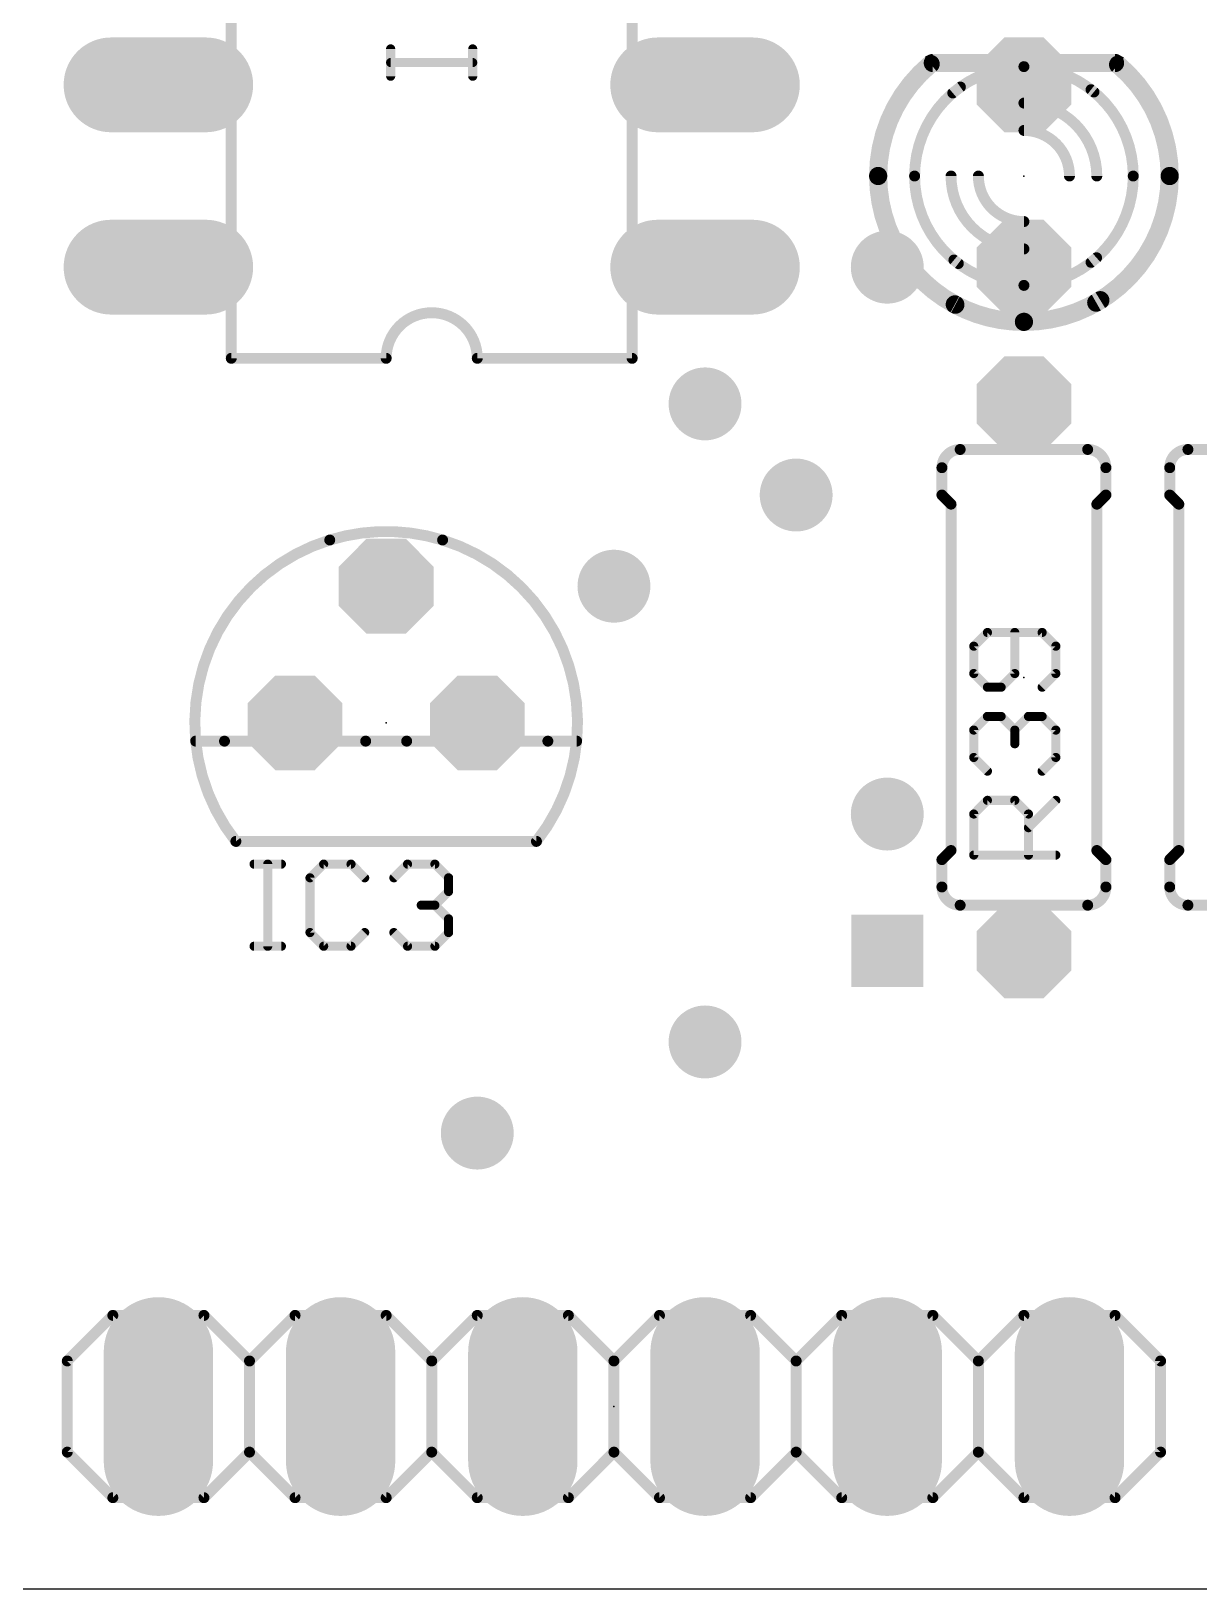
# Model space of a CAD drawing. Extents: x 0 to 103, y 0 to 38.
# Drawn here: x 16.01 to 32.28, y 0 to 21.7 of the extents above; entities that cross this region are included whole.
import ezdxf

# ---------------------------------------------------------------- set-up
doc = ezdxf.new("R2010")
doc.units = 0
for name, color, linetype in [('17', 110, 'CONTINUOUS'), ('18', 110, 'CONTINUOUS'), ('20', 53, 'CONTINUOUS'), ('21', 253, 'CONTINUOUS'), ('23', 53, 'CONTINUOUS'), ('25', 253, 'CONTINUOUS'), ('51', 253, 'CONTINUOUS')]:
    doc.layers.add(name, color=color, linetype=linetype)

# ---------------------------------------------------------------- blocks, each defined once
blk = doc.blocks.new('OCTAGONP')
at = {"const_width": 0.5}
blk.add_lwpolyline([(-0.25, -0.1036), (-0.25, 0.1036), (-0.1036, 0.25), (0.1036, 0.25), (0.25, 0.1036), (0.25, -0.1036), (0.1036, -0.25), (-0.1036, -0.25), (-0.25, -0.1036), (-0.25, 0.1036)], dxfattribs=at)
blk = doc.blocks.new('LONGP100')
at = {"const_width": 1}
blk.add_lwpolyline([(-0.5, 0), (0.5, 0)], dxfattribs=at)
at = {"const_width": 0.5}
for points in [[(-0.5, 0.25, 1), (-0.5, -0.25)], [(0.5, -0.25, 1), (0.5, 0.25)]]:
    blk.add_lwpolyline(points, format="xyb", dxfattribs=at)
blk = doc.blocks.new('RECT')
blk.add_solid([(-0.5, -0.5), (0.5, -0.5), (-0.5, 0.5), (0.5, 0.5)])
blk = doc.blocks.new('ROUNDV')
at = {"const_width": 0.5}
blk.add_lwpolyline([(0, -0.25, 1), (0, 0.25, 1), (0, -0.25)], format="xyb", dxfattribs=at)
blk = doc.blocks.new('SQUAREV')
blk.add_solid([(-0.5, -0.5), (0.5, -0.5), (-0.5, 0.5), (0.5, 0.5)])

msp = doc.modelspace()

# ---------------------------------------------------------------- linework, layer by layer
at = {"layer": '20'}
msp.add_line((0, 0), (99.06, 0), dxfattribs=at)
at = {"layer": '21', "const_width": 0.1524}
for points in [[(18.796, 27.305), (18.796, 17.145)], [(24.384, 17.145), (24.384, 27.305)], [(18.796, 17.145), (20.955, 17.145)], [(22.225, 17.145), (24.384, 17.145)], [(28.702, 15.621), (28.702, 15.24)], [(30.988, 15.621), (30.988, 15.24)], [(31.877, 15.621), (31.877, 15.24)], [(28.829, 15.113), (28.702, 15.24)], [(30.861, 15.113), (30.988, 15.24)], [(32.004, 15.113), (31.877, 15.24)], [(28.829, 10.287), (28.829, 15.113)], [(30.861, 10.287), (30.861, 15.113)], [(32.004, 10.287), (32.004, 15.113)], [(18.3, 11.811), (18.701, 11.811)], [(20.669, 11.811), (21.241, 11.811)], [(23.209, 11.811), (23.61, 11.811)], [(18.86, 10.414), (23.05, 10.414)], [(28.829, 10.287), (28.702, 10.16)], [(28.702, 9.779), (28.702, 10.16)], [(30.861, 10.287), (30.988, 10.16)], [(30.988, 9.779), (30.988, 10.16)], [(32.004, 10.287), (31.877, 10.16)], [(31.877, 9.779), (31.877, 10.16)], [(16.51, 3.175), (17.145, 3.81)], [(17.145, 3.81), (18.415, 3.81)], [(19.05, 3.175), (18.415, 3.81)], [(19.05, 3.175), (19.685, 3.81)], [(19.685, 3.81), (20.955, 3.81)], [(20.955, 3.81), (21.59, 3.175)], [(21.59, 3.175), (22.225, 3.81)], [(22.225, 3.81), (23.495, 3.81)], [(24.13, 3.175), (23.495, 3.81)], [(24.13, 3.175), (24.765, 3.81)], [(24.765, 3.81), (26.035, 3.81)], [(26.035, 3.81), (26.67, 3.175)], [(26.67, 3.175), (27.305, 3.81)], [(27.305, 3.81), (28.575, 3.81)], [(28.575, 3.81), (29.21, 3.175)], [(29.21, 3.175), (29.845, 3.81)], [(29.845, 3.81), (31.115, 3.81)], [(31.75, 3.175), (31.115, 3.81)], [(16.51, 1.905), (16.51, 3.175)], [(19.05, 1.905), (19.05, 3.175)], [(21.59, 1.905), (21.59, 3.175)], [(24.13, 1.905), (24.13, 3.175)], [(26.67, 1.905), (26.67, 3.175)], [(29.21, 1.905), (29.21, 3.175)], [(31.75, 1.905), (31.75, 3.175)], [(17.145, 1.27), (16.51, 1.905)], [(18.415, 1.27), (19.05, 1.905)], [(19.685, 1.27), (19.05, 1.905)], [(21.59, 1.905), (20.955, 1.27)], [(22.225, 1.27), (21.59, 1.905)], [(23.495, 1.27), (24.13, 1.905)], [(24.765, 1.27), (24.13, 1.905)], [(26.67, 1.905), (26.035, 1.27)], [(27.305, 1.27), (26.67, 1.905)], [(29.21, 1.905), (28.575, 1.27)], [(29.845, 1.27), (29.21, 1.905)], [(31.115, 1.27), (31.75, 1.905)], [(18.415, 1.27), (17.145, 1.27)], [(20.955, 1.27), (19.685, 1.27)], [(23.495, 1.27), (22.225, 1.27)], [(26.035, 1.27), (24.765, 1.27)], [(28.575, 1.27), (27.305, 1.27)], [(31.115, 1.27), (29.845, 1.27)]]:
    msp.add_lwpolyline(points, dxfattribs=at)
at = {"layer": '21'}
for points, const_width in [([(28.5441, 21.246, 0.2226), (27.813, 19.685)], 0.254), ([(28.5848, 21.1972, 1), (28.5034, 21.2948)], 0.127), ([(31.877, 19.685, 0.2206), (31.1576, 21.2362)], 0.254), ([(31.1986, 21.2847, 1), (31.1166, 21.1877)], 0.127), ([(28.9592, 20.9251, 0.2422), (28.321, 19.685)], 0.1524), ([(28.9813, 20.8941, 1), (28.9371, 20.9561)], 0.0762), ([(31.369, 19.685, 0.2315), (30.7806, 20.888)], 0.1524), ([(30.804, 20.9181, 1), (30.7572, 20.8579)], 0.0762), ([(27.813, 19.685, 0.277), (28.8888, 17.8921)], 0.254), ([(27.8765, 19.685, 1), (27.7495, 19.685)], 0.127), ([(28.321, 19.685, 0.2361), (28.9306, 18.4658)], 0.1524), ([(28.3591, 19.685, 1), (28.2829, 19.685)], 0.0762), ([(30.7806, 18.482, 0.2315), (31.369, 19.685)], 0.1524), ([(30.8532, 17.9207, 0.2691), (31.877, 19.685)], 0.254), ([(31.4071, 19.685, 1), (31.3309, 19.685)], 0.0762), ([(31.9405, 19.685, 1), (31.8135, 19.685)], 0.127), ([(27.7495, 19.685, 1), (27.8765, 19.685)], 0.127), ([(28.2829, 19.685, 1), (28.3591, 19.685)], 0.0762), ([(31.3309, 19.685, 1), (31.4071, 19.685)], 0.0762), ([(31.8135, 19.685, 1), (31.9405, 19.685)], 0.127), ([(28.9077, 18.4353, 1), (28.9535, 18.4963)], 0.0762), ([(30.7572, 18.5121, 1), (30.804, 18.4519)], 0.0762), ([(30.8217, 17.9758, 1), (30.8847, 17.8656)], 0.127), ([(22.225, 17.145, 1), (20.955, 17.145)], 0.1524), ([(28.8589, 17.8361, 1), (28.9187, 17.9481)], 0.127), ([(18.796, 17.1831, 1), (18.796, 17.1069)], 0.0762), ([(18.7579, 17.145, 1), (18.8341, 17.145)], 0.0762), ([(20.9169, 17.145, 1), (20.9931, 17.145)], 0.0762), ([(20.955, 17.1069, 1), (20.955, 17.1831)], 0.0762), ([(22.225, 17.1831, 1), (22.225, 17.1069)], 0.0762), ([(22.1869, 17.145, 1), (22.2631, 17.145)], 0.0762), ([(24.3459, 17.145, 1), (24.4221, 17.145)], 0.0762), ([(24.384, 17.1069, 1), (24.384, 17.1831)], 0.0762), ([(28.956, 15.875, 0.4142), (28.702, 15.621)], 0.1524), ([(28.956, 15.8369, 1), (28.956, 15.9131)], 0.0762), ([(30.988, 15.621, 0.4142), (30.734, 15.875)], 0.1524), ([(30.734, 15.9131, 1), (30.734, 15.8369)], 0.0762), ([(32.131, 15.875, 0.4142), (31.877, 15.621)], 0.1524), ([(32.131, 15.8369, 1), (32.131, 15.9131)], 0.0762), ([(28.7401, 15.621, 1), (28.6639, 15.621)], 0.0762), ([(28.6639, 15.621, 1), (28.7401, 15.621)], 0.0762), ([(31.0261, 15.621, 1), (30.9499, 15.621)], 0.0762), ([(30.9499, 15.621, 1), (31.0261, 15.621)], 0.0762), ([(31.9151, 15.621, 1), (31.8389, 15.621)], 0.0762), ([(31.8389, 15.621, 1), (31.9151, 15.621)], 0.0762), ([(28.6639, 15.24, 1), (28.7401, 15.24)], 0.0762), ([(28.7289, 15.2669, 1), (28.6751, 15.2131)], 0.0762), ([(30.9499, 15.24, 1), (31.0261, 15.24)], 0.0762), ([(31.0149, 15.2131, 1), (30.9611, 15.2669)], 0.0762), ([(31.8389, 15.24, 1), (31.9151, 15.24)], 0.0762), ([(31.9039, 15.2669, 1), (31.8501, 15.2131)], 0.0762), ([(28.8671, 15.113, 1), (28.7909, 15.113)], 0.0762), ([(28.8021, 15.0861, 1), (28.8559, 15.1399)], 0.0762), ([(30.8991, 15.113, 1), (30.8229, 15.113)], 0.0762), ([(30.8341, 15.1399, 1), (30.8879, 15.0861)], 0.0762), ([(32.0421, 15.113, 1), (31.9659, 15.113)], 0.0762), ([(31.9771, 15.0861, 1), (32.0309, 15.1399)], 0.0762), ([(20.1681, 14.6134, 0.5267), (18.86, 10.414)], 0.1524), ([(20.1793, 14.577, 1), (20.1569, 14.6498)], 0.0762), ([(23.05, 10.414, 0.5267), (21.7419, 14.6134)], 0.1524), ([(21.7531, 14.6498, 1), (21.7307, 14.577)], 0.0762), ([(18.3, 11.8491, 1), (18.3, 11.7729)], 0.0762), ([(18.701, 11.7729, 1), (18.701, 11.8491)], 0.0762), ([(20.669, 11.8491, 1), (20.669, 11.7729)], 0.0762), ([(21.241, 11.7729, 1), (21.241, 11.8491)], 0.0762), ([(23.209, 11.8491, 1), (23.209, 11.7729)], 0.0762), ([(23.61, 11.7729, 1), (23.61, 11.8491)], 0.0762), ([(18.86, 10.4521, 1), (18.86, 10.3759)], 0.0762), ([(18.8301, 10.3904, 1), (18.8899, 10.4376)], 0.0762), ([(23.0201, 10.4376, 1), (23.0799, 10.3904)], 0.0762), ([(23.05, 10.3759, 1), (23.05, 10.4521)], 0.0762), ([(28.7401, 10.16, 1), (28.6639, 10.16)], 0.0762), ([(28.6751, 10.1869, 1), (28.7289, 10.1331)], 0.0762), ([(28.7909, 10.287, 1), (28.8671, 10.287)], 0.0762), ([(28.8559, 10.2601, 1), (28.8021, 10.3139)], 0.0762), ([(30.8229, 10.287, 1), (30.8991, 10.287)], 0.0762), ([(30.8879, 10.3139, 1), (30.8341, 10.2601)], 0.0762), ([(31.0261, 10.16, 1), (30.9499, 10.16)], 0.0762), ([(30.9611, 10.1331, 1), (31.0149, 10.1869)], 0.0762), ([(31.9151, 10.16, 1), (31.8389, 10.16)], 0.0762), ([(31.8501, 10.1869, 1), (31.9039, 10.1331)], 0.0762), ([(31.9659, 10.287, 1), (32.0421, 10.287)], 0.0762), ([(32.0309, 10.2601, 1), (31.9771, 10.3139)], 0.0762), ([(28.702, 9.779, 0.4142), (28.956, 9.525)], 0.1524), ([(28.7401, 9.779, 1), (28.6639, 9.779)], 0.0762), ([(28.6639, 9.779, 1), (28.7401, 9.779)], 0.0762), ([(30.734, 9.525, 0.4142), (30.988, 9.779)], 0.1524), ([(31.0261, 9.779, 1), (30.9499, 9.779)], 0.0762), ([(30.9499, 9.779, 1), (31.0261, 9.779)], 0.0762), ([(31.877, 9.779, 0.4142), (32.131, 9.525)], 0.1524), ([(31.9151, 9.779, 1), (31.8389, 9.779)], 0.0762), ([(31.8389, 9.779, 1), (31.9151, 9.779)], 0.0762), ([(28.956, 9.4869, 1), (28.956, 9.5631)], 0.0762), ([(30.734, 9.5631, 1), (30.734, 9.4869)], 0.0762), ([(32.131, 9.4869, 1), (32.131, 9.5631)], 0.0762), ([(17.145, 3.8481, 1), (17.145, 3.7719)], 0.0762), ([(17.1719, 3.7831, 1), (17.1181, 3.8369)], 0.0762), ([(18.4419, 3.8369, 1), (18.3881, 3.7831)], 0.0762), ([(18.415, 3.7719, 1), (18.415, 3.8481)], 0.0762), ([(19.685, 3.8481, 1), (19.685, 3.7719)], 0.0762), ([(19.7119, 3.7831, 1), (19.6581, 3.8369)], 0.0762), ([(20.9819, 3.8369, 1), (20.9281, 3.7831)], 0.0762), ([(20.955, 3.7719, 1), (20.955, 3.8481)], 0.0762), ([(22.225, 3.8481, 1), (22.225, 3.7719)], 0.0762), ([(22.2519, 3.7831, 1), (22.1981, 3.8369)], 0.0762), ([(23.5219, 3.8369, 1), (23.4681, 3.7831)], 0.0762), ([(23.495, 3.7719, 1), (23.495, 3.8481)], 0.0762), ([(24.765, 3.8481, 1), (24.765, 3.7719)], 0.0762), ([(24.7919, 3.7831, 1), (24.7381, 3.8369)], 0.0762), ([(26.0619, 3.8369, 1), (26.0081, 3.7831)], 0.0762), ([(26.035, 3.7719, 1), (26.035, 3.8481)], 0.0762), ([(27.305, 3.8481, 1), (27.305, 3.7719)], 0.0762), ([(27.3319, 3.7831, 1), (27.2781, 3.8369)], 0.0762), ([(28.6019, 3.8369, 1), (28.5481, 3.7831)], 0.0762), ([(28.575, 3.7719, 1), (28.575, 3.8481)], 0.0762), ([(29.845, 3.8481, 1), (29.845, 3.7719)], 0.0762), ([(29.8719, 3.7831, 1), (29.8181, 3.8369)], 0.0762), ([(31.1419, 3.8369, 1), (31.0881, 3.7831)], 0.0762), ([(31.115, 3.7719, 1), (31.115, 3.8481)], 0.0762), ([(16.5481, 3.175, 1), (16.4719, 3.175)], 0.0762), ([(16.4831, 3.2019, 1), (16.5369, 3.1481)], 0.0762), ([(19.0881, 3.175, 1), (19.0119, 3.175)], 0.0762), ([(19.0231, 3.2019, 1), (19.0769, 3.1481)], 0.0762), ([(19.0231, 3.1481, 1), (19.0769, 3.2019)], 0.0762), ([(21.6281, 3.175, 1), (21.5519, 3.175)], 0.0762), ([(21.5631, 3.2019, 1), (21.6169, 3.1481)], 0.0762), ([(21.5631, 3.1481, 1), (21.6169, 3.2019)], 0.0762), ([(24.1681, 3.175, 1), (24.0919, 3.175)], 0.0762), ([(24.1031, 3.2019, 1), (24.1569, 3.1481)], 0.0762), ([(24.1031, 3.1481, 1), (24.1569, 3.2019)], 0.0762), ([(26.7081, 3.175, 1), (26.6319, 3.175)], 0.0762), ([(26.6431, 3.2019, 1), (26.6969, 3.1481)], 0.0762), ([(26.6431, 3.1481, 1), (26.6969, 3.2019)], 0.0762), ([(29.2481, 3.175, 1), (29.1719, 3.175)], 0.0762), ([(29.1831, 3.2019, 1), (29.2369, 3.1481)], 0.0762), ([(29.1831, 3.1481, 1), (29.2369, 3.2019)], 0.0762), ([(31.7881, 3.175, 1), (31.7119, 3.175)], 0.0762), ([(31.7231, 3.1481, 1), (31.7769, 3.2019)], 0.0762), ([(16.5369, 1.9319, 1), (16.4831, 1.8781)], 0.0762), ([(19.0769, 1.9319, 1), (19.0231, 1.8781)], 0.0762), ([(19.0769, 1.8781, 1), (19.0231, 1.9319)], 0.0762), ([(21.6169, 1.9319, 1), (21.5631, 1.8781)], 0.0762), ([(21.6169, 1.8781, 1), (21.5631, 1.9319)], 0.0762), ([(24.1569, 1.9319, 1), (24.1031, 1.8781)], 0.0762), ([(24.1569, 1.8781, 1), (24.1031, 1.9319)], 0.0762), ([(26.6969, 1.9319, 1), (26.6431, 1.8781)], 0.0762), ([(26.6969, 1.8781, 1), (26.6431, 1.9319)], 0.0762), ([(29.2369, 1.9319, 1), (29.1831, 1.8781)], 0.0762), ([(29.2369, 1.8781, 1), (29.1831, 1.9319)], 0.0762), ([(31.7769, 1.8781, 1), (31.7231, 1.9319)], 0.0762), ([(16.4719, 1.905, 1), (16.5481, 1.905)], 0.0762), ([(19.0119, 1.905, 1), (19.0881, 1.905)], 0.0762), ([(21.5519, 1.905, 1), (21.6281, 1.905)], 0.0762), ([(24.0919, 1.905, 1), (24.1681, 1.905)], 0.0762), ([(26.6319, 1.905, 1), (26.7081, 1.905)], 0.0762), ([(29.1719, 1.905, 1), (29.2481, 1.905)], 0.0762), ([(31.7119, 1.905, 1), (31.7881, 1.905)], 0.0762), ([(17.145, 1.3081, 1), (17.145, 1.2319)], 0.0762), ([(17.1181, 1.2431, 1), (17.1719, 1.2969)], 0.0762), ([(18.3881, 1.2969, 1), (18.4419, 1.2431)], 0.0762), ([(18.415, 1.2319, 1), (18.415, 1.3081)], 0.0762), ([(19.685, 1.3081, 1), (19.685, 1.2319)], 0.0762), ([(19.6581, 1.2431, 1), (19.7119, 1.2969)], 0.0762), ([(20.9281, 1.2969, 1), (20.9819, 1.2431)], 0.0762), ([(20.955, 1.2319, 1), (20.955, 1.3081)], 0.0762), ([(22.225, 1.3081, 1), (22.225, 1.2319)], 0.0762), ([(22.1981, 1.2431, 1), (22.2519, 1.2969)], 0.0762), ([(23.4681, 1.2969, 1), (23.5219, 1.2431)], 0.0762), ([(23.495, 1.2319, 1), (23.495, 1.3081)], 0.0762), ([(24.765, 1.3081, 1), (24.765, 1.2319)], 0.0762), ([(24.7381, 1.2431, 1), (24.7919, 1.2969)], 0.0762), ([(26.0081, 1.2969, 1), (26.0619, 1.2431)], 0.0762), ([(26.035, 1.2319, 1), (26.035, 1.3081)], 0.0762), ([(27.305, 1.3081, 1), (27.305, 1.2319)], 0.0762), ([(27.2781, 1.2431, 1), (27.3319, 1.2969)], 0.0762), ([(28.5481, 1.2969, 1), (28.6019, 1.2431)], 0.0762), ([(28.575, 1.2319, 1), (28.575, 1.3081)], 0.0762), ([(29.845, 1.3081, 1), (29.845, 1.2319)], 0.0762), ([(29.8181, 1.2431, 1), (29.8719, 1.2969)], 0.0762), ([(31.0881, 1.2969, 1), (31.1419, 1.2431)], 0.0762), ([(31.115, 1.2319, 1), (31.115, 1.3081)], 0.0762)]:
    msp.add_lwpolyline(points, format="xyb", dxfattribs=dict(at, const_width=const_width))
at = {"layer": '23'}
for p in [(29.845, 19.685), (29.845, 12.7), (20.955, 12.065), (24.13, 2.54)]:
    msp.add_point(p, dxfattribs=at)
at = {"layer": '25', "const_width": 0.127}
for points in [[(21.0175, 21.0751), (21.0175, 21.4564)], [(22.1615, 21.0751), (22.1615, 21.4564)], [(22.1615, 21.2658), (21.0175, 21.2658)], [(29.3362, 13.3249), (29.1455, 13.1343)], [(30.0988, 13.3249), (29.3362, 13.3249)], [(29.7175, 12.753), (29.7175, 13.3249)], [(30.2895, 13.1343), (30.0988, 13.3249)], [(29.1455, 13.1343), (29.1455, 12.753)], [(30.2895, 12.753), (30.2895, 13.1343)], [(29.1455, 12.753), (29.3362, 12.5623)], [(29.5269, 12.5623), (29.7175, 12.753)], [(30.0988, 12.5623), (30.2895, 12.753)], [(29.3362, 12.5623), (29.5269, 12.5623)], [(29.1455, 11.9649), (29.3362, 12.1555)], [(29.3362, 12.1555), (29.5269, 12.1555)], [(29.5269, 12.1555), (29.7175, 11.9649)], [(29.7175, 11.9649), (29.9082, 12.1555)], [(29.9082, 12.1555), (30.0988, 12.1555)], [(30.0988, 12.1555), (30.2895, 11.9649)], [(29.1455, 11.5836), (29.1455, 11.9649)], [(29.7175, 11.9649), (29.7175, 11.7742)], [(30.2895, 11.9649), (30.2895, 11.5836)], [(29.3362, 11.3929), (29.1455, 11.5836)], [(30.2895, 11.5836), (30.0988, 11.3929)], [(29.1455, 10.7955), (29.3362, 10.9862)], [(29.1455, 10.2235), (29.1455, 10.7955)], [(29.3362, 10.9862), (29.7175, 10.9862)], [(29.7175, 10.9862), (29.9082, 10.7955)], [(29.9082, 10.6048), (30.2895, 10.9862)], [(29.9082, 10.7955), (29.9082, 10.2235)], [(30.2895, 10.2235), (29.1455, 10.2235)], [(19.1135, 10.0975), (19.4948, 10.0975)], [(19.3042, 8.9535), (19.3042, 10.0975)], [(20.0838, 10.0975), (19.8931, 9.9068)], [(20.4651, 10.0975), (20.0838, 10.0975)], [(20.6557, 9.9068), (20.4651, 10.0975)], [(21.0625, 9.9068), (21.2532, 10.0975)], [(21.2532, 10.0975), (21.6345, 10.0975)], [(21.6345, 10.0975), (21.8251, 9.9068)], [(19.8931, 9.9068), (19.8931, 9.1442)], [(21.8251, 9.7162), (21.6345, 9.5255)], [(21.8251, 9.9068), (21.8251, 9.7162)], [(21.6345, 9.5255), (21.4438, 9.5255)], [(21.6345, 9.5255), (21.8251, 9.3348)], [(21.8251, 9.3348), (21.8251, 9.1442)], [(19.8931, 9.1442), (20.0838, 8.9535)], [(20.4651, 8.9535), (20.6557, 9.1442)], [(21.2532, 8.9535), (21.0625, 9.1442)], [(21.8251, 9.1442), (21.6345, 8.9535)], [(19.1135, 8.9535), (19.4948, 8.9535)], [(20.0838, 8.9535), (20.4651, 8.9535)], [(21.6345, 8.9535), (21.2532, 8.9535)]]:
    msp.add_lwpolyline(points, dxfattribs=at)
at = {"layer": '25', "const_width": 0.0635}
for points in [[(21.0493, 21.4564, 1), (20.9858, 21.4564)], [(22.1932, 21.4564, 1), (22.1298, 21.4564)], [(21.0175, 21.2975, 1), (21.0175, 21.234)], [(22.1615, 21.234, 1), (22.1615, 21.2975)], [(20.9858, 21.0751, 1), (21.0493, 21.0751)], [(22.1298, 21.0751, 1), (22.1932, 21.0751)], [(29.3362, 13.3567, 1), (29.3362, 13.2932)], [(29.3586, 13.3025, 1), (29.3137, 13.3474)], [(29.7493, 13.3249, 1), (29.6858, 13.3249)], [(30.1213, 13.3474, 1), (30.0764, 13.3025)], [(30.0988, 13.2932, 1), (30.0988, 13.3567)], [(29.1773, 13.1343, 1), (29.1138, 13.1343)], [(29.1231, 13.1567, 1), (29.168, 13.1118)], [(30.3212, 13.1343, 1), (30.2578, 13.1343)], [(30.267, 13.1118, 1), (30.312, 13.1567)], [(29.168, 12.7754, 1), (29.1231, 12.7305)], [(29.74, 12.7305, 1), (29.6951, 12.7754)], [(30.312, 12.7305, 1), (30.267, 12.7754)], [(29.1138, 12.753, 1), (29.1773, 12.753)], [(29.3362, 12.594, 1), (29.3362, 12.5305)], [(29.3137, 12.5398, 1), (29.3586, 12.5847)], [(29.5044, 12.5847, 1), (29.5493, 12.5398)], [(29.5269, 12.5305, 1), (29.5269, 12.594)], [(29.6858, 12.753, 1), (29.7493, 12.753)], [(30.0764, 12.5847, 1), (30.1213, 12.5398)], [(30.2578, 12.753, 1), (30.3212, 12.753)], [(29.3362, 12.1873, 1), (29.3362, 12.1238)], [(29.3586, 12.1331, 1), (29.3137, 12.178)], [(29.5493, 12.178, 1), (29.5044, 12.1331)], [(29.5269, 12.1238, 1), (29.5269, 12.1873)], [(29.9082, 12.1873, 1), (29.9082, 12.1238)], [(29.9306, 12.1331, 1), (29.8857, 12.178)], [(30.1213, 12.178, 1), (30.0764, 12.1331)], [(30.0988, 12.1238, 1), (30.0988, 12.1873)], [(29.1773, 11.9649, 1), (29.1138, 11.9649)], [(29.1231, 11.9873, 1), (29.168, 11.9424)], [(29.7493, 11.9649, 1), (29.6858, 11.9649)], [(29.6951, 11.9873, 1), (29.74, 11.9424)], [(29.6951, 11.9424, 1), (29.74, 11.9873)], [(30.3212, 11.9649, 1), (30.2578, 11.9649)], [(30.267, 11.9424, 1), (30.312, 11.9873)], [(29.6858, 11.7742, 1), (29.7493, 11.7742)], [(29.168, 11.606, 1), (29.1231, 11.5611)], [(29.1138, 11.5836, 1), (29.1773, 11.5836)], [(30.2578, 11.5836, 1), (30.3212, 11.5836)], [(30.312, 11.5611, 1), (30.267, 11.606)], [(29.3137, 11.3704, 1), (29.3586, 11.4153)], [(30.0764, 11.4153, 1), (30.1213, 11.3704)], [(29.1773, 10.7955, 1), (29.1138, 10.7955)], [(29.3362, 11.0179, 1), (29.3362, 10.9544)], [(29.3586, 10.9637, 1), (29.3137, 11.0086)], [(29.74, 11.0086, 1), (29.6951, 10.9637)], [(29.7175, 10.9544, 1), (29.7175, 11.0179)], [(29.9399, 10.7955, 1), (29.8764, 10.7955)], [(30.312, 10.9637, 1), (30.267, 11.0086)], [(29.1231, 10.8179, 1), (29.168, 10.773)], [(29.8857, 10.6273, 1), (29.9306, 10.5824)], [(29.8857, 10.773, 1), (29.9306, 10.8179)], [(29.1455, 10.2553, 1), (29.1455, 10.1918)], [(29.1138, 10.2235, 1), (29.1773, 10.2235)], [(29.8764, 10.2235, 1), (29.9399, 10.2235)], [(30.2895, 10.1918, 1), (30.2895, 10.2553)], [(19.1135, 10.1292, 1), (19.1135, 10.0657)], [(19.3359, 10.0975, 1), (19.2724, 10.0975)], [(19.4948, 10.0657, 1), (19.4948, 10.1292)], [(20.0838, 10.1292, 1), (20.0838, 10.0657)], [(20.1062, 10.075, 1), (20.0613, 10.1199)], [(20.4875, 10.1199, 1), (20.4426, 10.075)], [(20.4651, 10.0657, 1), (20.4651, 10.1292)], [(21.2532, 10.1292, 1), (21.2532, 10.0657)], [(21.2756, 10.075, 1), (21.2307, 10.1199)], [(21.6569, 10.1199, 1), (21.612, 10.075)], [(21.6345, 10.0657, 1), (21.6345, 10.1292)], [(19.9248, 9.9068, 1), (19.8613, 9.9068)], [(19.8706, 9.9293, 1), (19.9155, 9.8844)], [(20.6333, 9.8844, 1), (20.6782, 9.9293)], [(21.04, 9.9293, 1), (21.0849, 9.8844)], [(21.8569, 9.9068, 1), (21.7934, 9.9068)], [(21.8027, 9.8844, 1), (21.8476, 9.9293)], [(21.8476, 9.6937, 1), (21.8027, 9.7386)], [(21.4438, 9.5572, 1), (21.4438, 9.4937)], [(21.6569, 9.5479, 1), (21.612, 9.503)], [(21.612, 9.5479, 1), (21.6569, 9.503)], [(21.6345, 9.4937, 1), (21.6345, 9.5572)], [(21.7934, 9.7162, 1), (21.8569, 9.7162)], [(21.8569, 9.3348, 1), (21.7934, 9.3348)], [(21.8027, 9.3124, 1), (21.8476, 9.3573)], [(19.9155, 9.1666, 1), (19.8706, 9.1217)], [(19.8613, 9.1442, 1), (19.9248, 9.1442)], [(20.6782, 9.1217, 1), (20.6333, 9.1666)], [(21.0849, 9.1666, 1), (21.04, 9.1217)], [(21.7934, 9.1442, 1), (21.8569, 9.1442)], [(21.8476, 9.1217, 1), (21.8027, 9.1666)], [(19.1135, 8.9853, 1), (19.1135, 8.9217)], [(19.2724, 8.9535, 1), (19.3359, 8.9535)], [(19.4948, 8.9217, 1), (19.4948, 8.9853)], [(20.0838, 8.9853, 1), (20.0838, 8.9217)], [(20.0613, 8.931, 1), (20.1062, 8.976)], [(20.4426, 8.976, 1), (20.4875, 8.931)], [(20.4651, 8.9217, 1), (20.4651, 8.9853)], [(21.2532, 8.9853, 1), (21.2532, 8.9217)], [(21.2307, 8.931, 1), (21.2756, 8.976)], [(21.612, 8.976, 1), (21.6569, 8.931)], [(21.6345, 8.9217, 1), (21.6345, 8.9853)]]:
    msp.add_lwpolyline(points, format="xyb", dxfattribs=at)
at = {"layer": '51'}
for points, const_width in [([(31.115, 21.2598), (28.575, 21.2598)], 0.254), ([(29.845, 16.51), (29.845, 16.129)], 0.6096), ([(28.956, 15.875), (30.734, 15.875)], 0.1524), ([(32.131, 15.875), (33.909, 15.875)], 0.1524), ([(18.701, 11.811), (20.669, 11.811)], 0.1524), ([(21.241, 11.811), (23.209, 11.811)], 0.1524), ([(28.956, 9.525), (30.734, 9.525)], 0.1524), ([(29.845, 9.271), (29.845, 8.89)], 0.6096), ([(32.131, 9.525), (33.909, 9.525)], 0.1524)]:
    msp.add_lwpolyline(points, dxfattribs=dict(at, const_width=const_width))
for points, const_width in [([(28.575, 21.3233, 1), (28.575, 21.1963)], 0.127), ([(29.845, 21.209, 0.179), (28.8532, 20.8421)], 0.1524), ([(30.8206, 20.8558, 0.1754), (29.845, 21.209)], 0.1524), ([(29.845, 21.2471, 1), (29.845, 21.1709)], 0.0762), ([(29.845, 21.1709, 1), (29.845, 21.2471)], 0.0762), ([(31.115, 21.1963, 1), (31.115, 21.3233)], 0.127), ([(28.8284, 20.871, 1), (28.878, 20.8132)], 0.0762), ([(30.7962, 20.8265, 1), (30.845, 20.8851)], 0.0762), ([(30.861, 19.685, 0.4142), (29.845, 20.701)], 0.1524), ([(29.845, 20.7391, 1), (29.845, 20.6629)], 0.0762), ([(30.48, 19.685, 0.4142), (29.845, 20.32)], 0.1524), ([(29.845, 20.3581, 1), (29.845, 20.2819)], 0.0762), ([(28.829, 19.685, 0.4142), (29.845, 18.669)], 0.1524), ([(28.8671, 19.685, 1), (28.7909, 19.685)], 0.0762), ([(29.21, 19.685, 0.4142), (29.845, 19.05)], 0.1524), ([(29.2481, 19.685, 1), (29.1719, 19.685)], 0.0762), ([(30.4419, 19.685, 1), (30.5181, 19.685)], 0.0762), ([(30.8229, 19.685, 1), (30.8991, 19.685)], 0.0762), ([(29.845, 19.0119, 1), (29.845, 19.0881)], 0.0762), ([(29.845, 18.6309, 1), (29.845, 18.7071)], 0.0762), ([(28.8694, 18.5142, 0.1754), (29.845, 18.161)], 0.1524), ([(28.8938, 18.5435, 1), (28.845, 18.4849)], 0.0762), ([(29.845, 18.161, 0.1837), (30.8575, 18.5459)], 0.1524), ([(30.8828, 18.5174, 1), (30.8322, 18.5744)], 0.0762), ([(29.845, 18.1991, 1), (29.845, 18.1229)], 0.0762), ([(29.845, 18.1229, 1), (29.845, 18.1991)], 0.0762), ([(28.8816, 17.8959, 0.1241), (29.845, 17.653)], 0.254), ([(28.9117, 17.9518, 1), (28.8515, 17.84)], 0.127), ([(29.845, 17.653, 0.1388), (30.91, 17.9544)], 0.254), ([(30.9433, 17.9003, 1), (30.8767, 18.0085)], 0.127), ([(29.845, 17.7165, 1), (29.845, 17.5895)], 0.127), ([(29.845, 17.5895, 1), (29.845, 17.7165)], 0.127), ([(29.9974, 16.51, 1), (29.6926, 16.51)], 0.3048), ([(29.6926, 16.129, 1), (29.9974, 16.129)], 0.3048), ([(28.956, 15.9131, 1), (28.956, 15.8369)], 0.0762), ([(30.734, 15.8369, 1), (30.734, 15.9131)], 0.0762), ([(32.131, 15.9131, 1), (32.131, 15.8369)], 0.0762), ([(21.7414, 14.6134, 0.1508), (20.1686, 14.6134)], 0.1524), ([(20.1574, 14.6498, 1), (20.1798, 14.577)], 0.0762), ([(21.7302, 14.577, 1), (21.7526, 14.6498)], 0.0762), ([(18.701, 11.8491, 1), (18.701, 11.7729)], 0.0762), ([(20.669, 11.7729, 1), (20.669, 11.8491)], 0.0762), ([(21.241, 11.8491, 1), (21.241, 11.7729)], 0.0762), ([(23.209, 11.7729, 1), (23.209, 11.8491)], 0.0762), ([(28.956, 9.5631, 1), (28.956, 9.4869)], 0.0762), ([(29.9974, 9.271, 1), (29.6926, 9.271)], 0.3048), ([(30.734, 9.4869, 1), (30.734, 9.5631)], 0.0762), ([(32.131, 9.5631, 1), (32.131, 9.4869)], 0.0762), ([(29.6926, 8.89, 1), (29.9974, 8.89)], 0.3048)]:
    msp.add_lwpolyline(points, format="xyb", dxfattribs=dict(at, const_width=const_width))

# ---------------------------------------------------------------- block references
at = {"layer": '17'}
for name, p, xscale, yscale, rotation in [('LONGP100', (17.78, 20.955), 1.3208, 1.3208, 180), ('LONGP100', (17.78, 20.955), 1.3208, 1.3208, 180), ('LONGP100', (25.4, 20.955), 1.3208, 1.3208, 180), ('LONGP100', (25.4, 20.955), 1.3208, 1.3208, 180), ('OCTAGONP', (29.845, 20.955), 1.3208, 1.3208, 90), ('OCTAGONP', (29.845, 20.955), 1.3208, 1.3208, 90), ('LONGP100', (17.78, 18.415), 1.3208, 1.3208, 180), ('LONGP100', (17.78, 18.415), 1.3208, 1.3208, 180), ('LONGP100', (25.4, 18.415), 1.3208, 1.3208, 180), ('LONGP100', (25.4, 18.415), 1.3208, 1.3208, 180), ('OCTAGONP', (29.845, 18.415), 1.3208, 1.3208, 90), ('OCTAGONP', (29.845, 18.415), 1.3208, 1.3208, 90), ('OCTAGONP', (29.845, 16.51), 1.3208, 1.3208, 270), ('OCTAGONP', (29.845, 16.51), 1.3208, 1.3208, 270), ('OCTAGONP', (29.845, 8.89), 1.3208, 1.3208, 270), ('OCTAGONP', (29.845, 8.89), 1.3208, 1.3208, 270), ('LONGP100', (17.78, 2.54), 1.524, 1.524, 270), ('LONGP100', (17.78, 2.54), 1.524, 1.524, 270), ('LONGP100', (20.32, 2.54), 1.524, 1.524, 270), ('LONGP100', (20.32, 2.54), 1.524, 1.524, 270), ('LONGP100', (22.86, 2.54), 1.524, 1.524, 270), ('LONGP100', (22.86, 2.54), 1.524, 1.524, 270), ('LONGP100', (25.4, 2.54), 1.524, 1.524, 270), ('LONGP100', (25.4, 2.54), 1.524, 1.524, 270), ('LONGP100', (27.94, 2.54), 1.524, 1.524, 270), ('LONGP100', (27.94, 2.54), 1.524, 1.524, 270), ('LONGP100', (30.48, 2.54), 1.524, 1.524, 270), ('LONGP100', (30.48, 2.54), 1.524, 1.524, 270)]:
    msp.add_blockref(name, p, dxfattribs=dict(at, xscale=xscale, yscale=yscale, rotation=rotation))
at = {"layer": '17', "xscale": 1.3208, "yscale": 1.3208}
for p in [(20.955, 13.97), (20.955, 13.97), (19.685, 12.065), (19.685, 12.065), (22.225, 12.065), (22.225, 12.065)]:
    msp.add_blockref('OCTAGONP', p, dxfattribs=at)
at = {"layer": '18'}
for name, p, xscale, yscale in [('ROUNDV', (27.94, 18.415), 1.016, 1.016), ('ROUNDV', (27.94, 18.415), 1.016, 1.016), ('ROUNDV', (25.4, 16.51), 1.016, 1.016), ('ROUNDV', (25.4, 16.51), 1.016, 1.016), ('ROUNDV', (26.67, 15.24), 1.016, 1.016), ('ROUNDV', (26.67, 15.24), 1.016, 1.016), ('ROUNDV', (24.13, 13.97), 1.016, 1.016), ('ROUNDV', (24.13, 13.97), 1.016, 1.016), ('ROUNDV', (27.94, 10.795), 1.016, 1.016), ('ROUNDV', (27.94, 10.795), 1.016, 1.016), ('SQUAREV', (27.94, 8.89), 1.0064, 1.0064), ('SQUAREV', (27.94, 8.89), 1.0064, 1.0064), ('ROUNDV', (25.4, 7.62), 1.016, 1.016), ('ROUNDV', (25.4, 7.62), 1.016, 1.016), ('ROUNDV', (22.225, 6.35), 1.016, 1.016), ('ROUNDV', (22.225, 6.35), 1.016, 1.016)]:
    msp.add_blockref(name, p, dxfattribs=dict(at, xscale=xscale, yscale=yscale))
at = {"layer": '51'}
for p, xscale, yscale, rotation in [((29.845, 16.002), 0.254, 0.6096, 270), ((29.845, 9.398), 0.254, 0.6096, 270), ((17.78, 2.54), 0.508, 0.508, 180), ((20.32, 2.54), 0.508, 0.508, 180), ((22.86, 2.54), 0.508, 0.508, 180), ((25.4, 2.54), 0.508, 0.508, 180), ((27.94, 2.54), 0.508, 0.508, 180), ((30.48, 2.54), 0.508, 0.508, 180)]:
    msp.add_blockref('RECT', p, dxfattribs=dict(at, xscale=xscale, yscale=yscale, rotation=rotation))

doc.saveas('drawing.dxf')
